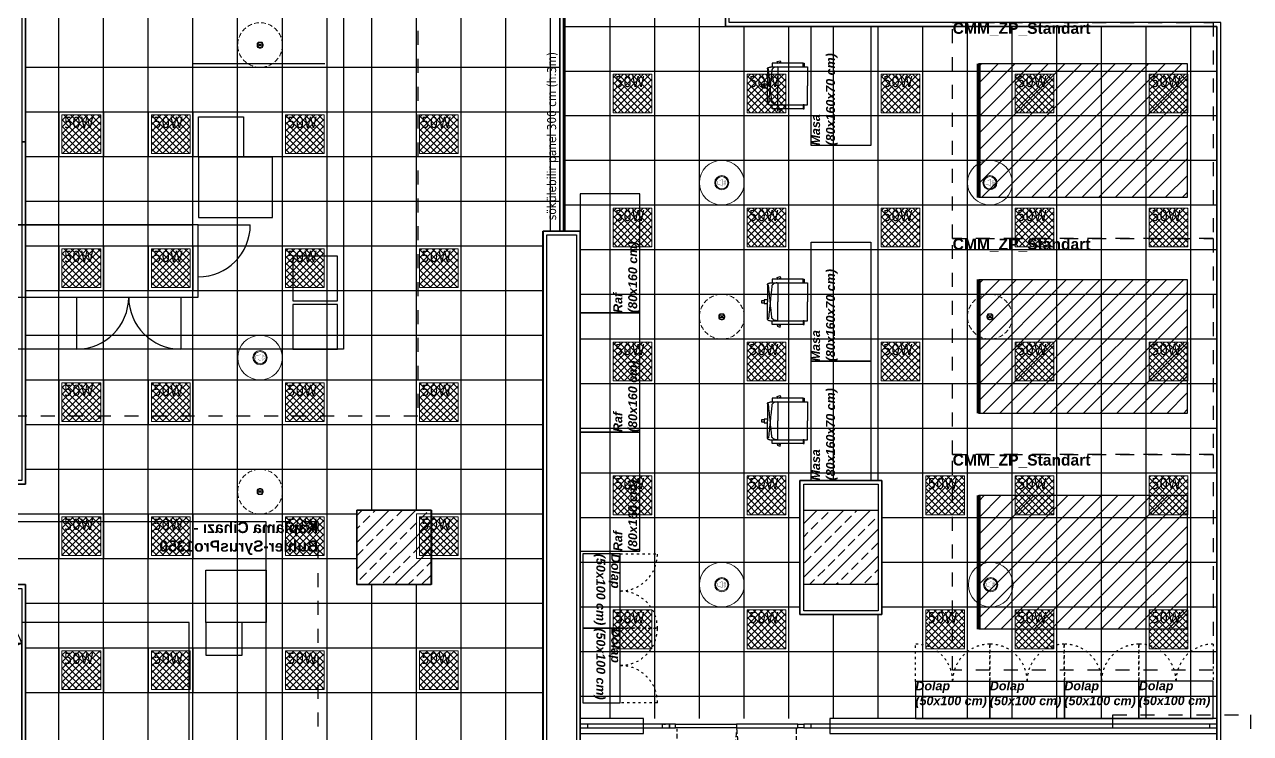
# Model space of a CAD drawing. Header units: centimetres. Extents: x 405564 to 502064, y 46284 to 60634.
# Drawn here: x 482103 to 483750, y 53233 to 54185 of the extents above; entities that cross this region are included whole.
import ezdxf
from ezdxf.enums import TextEntityAlignment as Align

# ---------------------------------------------------------------- set-up
doc = ezdxf.new("R2010")
doc.units = ezdxf.units.CM
for name, pattern in [('3+1_3b$0$DASHED', [0.25, 0.125, -0.125]), ('ACAD_ISO03W100', [30, 12, -18]), ('HIDDEN', [9.525, 6.35, -3.175])]:
    doc.linetypes.add(name, pattern=pattern)
doc.layers.get('0').update_dxf_attribs({"color": 8, "lineweight": 9})
for name, color, linetype in [('---___EB_draft03_cihazlar', 8, 'Continuous'), ('0-KRCN-ASMATAVAN-130426', 8, 'Continuous'), ('AS_DUV_TEMIZ ODA PANELI', 8, 'Continuous'), ('AS_DUV_TEMIZ ODA PANELI ALTTA 90CM', 8, 'Continuous'), ('AS_KAPI_CAM', 8, 'Continuous'), ('AS_KAPI_POZ', 8, 'Continuous'), ('AS_TA_BETONARME', 5, 'Continuous'), ('AS_TA_TARAMA', 8, 'Continuous'), ('AS_TEFR_CIHAZ', 8, 'Continuous'), ('AS_TEFR_MOB', 8, 'Continuous'), ('AS_YAZI', 8, 'Continuous')]:
    doc.layers.add(name, color=color, linetype=linetype)
doc.layers.add('0-KRCN-AYDINLATMA-130426', color=8, linetype='Continuous', lineweight=9)
doc.layers.add('0-KRCN-MİMARİ-220526', color=8, linetype='Continuous', lineweight=9)
doc.styles.add('Kalin02', font='arialbd.ttf')
doc.styles.add('MtXpl_Tahoma', font='tahoma.ttf')
doc.styles.add('OLC-50', font='romans.shx', dxfattribs={"width": 0.5, "height": 0.15})
doc.styles.add('OLCU', font='romanstw.shx', dxfattribs={"width": 0.6})
doc.styles.add('TAHOMA', font='tahoma.ttf')
pattern_1 = [(225, (17560.68, -7819.299), (17.96051, -17.96051), []), (225, (17542.72, -7819.299), (17.96051, -17.96051), [12.7, -6.35])]

# ---------------------------------------------------------------- blocks, each defined once
blk = doc.blocks.new('50W 60x60 cm  SIVA ALTI LED ARMATÜR')
at = {"layer": '0-KRCN-AYDINLATMA-130426'}
h = blk.add_hatch(dxfattribs=at)
h.set_pattern_fill('ANSI37', color=256, scale=0.2)
h.paths.add_polyline_path([(-2.6, 2.59), (2.6, 2.59), (2.6, -2.61), (-2.6, -2.61)])
for points in [[(-3, 2.99), (3, 2.99), (3, -3.01), (-3, -3.01)], [(-2.6, 2.59), (2.6, 2.59), (2.6, -2.61), (-2.6, -2.61)]]:
    blk.add_lwpolyline(points, close=True, dxfattribs=at)
at = {"layer": '0-KRCN-AYDINLATMA-130426', "insert": (-2.35, 2.34), "char_height": 1.5, "attachment_point": 1, "style": 'TAHOMA'}
blk.add_mtext_dynamic_manual_height_columns('{\\fTahoma|b0|i0|c162|p34;50W}', width=1.5, gutter_width=1.25, heights=[0], dxfattribs=at)
blk = doc.blocks.new('ABB 6131-31-24-500')
at = {"layer": '0-KRCN-AYDINLATMA-130426'}
for p, q in [((-4, -1), (-4, 1)), ((3.2, 1), (-3.2, 1)), ((-3.2, -0.8), (-3.2, 0.8)), ((-1, 4), (1, 4)), ((-1, -0.9), (-1, 1)), ((-0.8, 3.2), (0.8, 3.2)), ((1, -0.9), (1, 1)), ((3.2, 0.8), (3.2, -0.8)), ((4, 1), (4, -1)), ((3.2, -0.9), (-3.2, -0.9)), ((1, -4), (-1, -4)), ((0.8, -3.2), (-0.8, -3.2))]:
    blk.add_line(p, q, dxfattribs=at)
at = {"layer": '0-KRCN-AYDINLATMA-130426', "linetype": 'HIDDEN'}
blk.add_circle((0, 0), 30, dxfattribs=at)
at = {"layer": '0-KRCN-AYDINLATMA-130426'}
for centre, radius in [((-0.5, 0), 0.089), ((0, 0), 0.16), ((0.5, 0), 0.089)]:
    blk.add_circle(centre, radius, dxfattribs=at)
for centre, radius, start, end in [((-1, 1), 3.01, 90, 180), ((-0.8, 0.8), 2.41, 90, 180), ((0.8, 0.8), 2.41, 0, 90), ((1, 1), 3.01, 0, 90), ((-1, -1), 3.01, 180, 270), ((-0.8, -0.8), 2.41, 180, 270), ((0.8, -0.8), 2.41, 270, 0), ((1, -1), 3.01, 270, 0)]:
    blk.add_arc(centre, radius, start, end, dxfattribs=at)
blk = doc.blocks.new('ASMA TAVA TİPİ HOPARLÖR')
at = {"layer": '0-KRCN-AYDINLATMA-130426', "const_width": 0.317}
blk.add_lwpolyline([(0.3, -4.4, 0.598176), (1.3, -3.9), (1.3, 3.9, 0.598176), (0.3, 4.4), (-2.7, 2.4, -0.147433), (-3, 2.3), (-5.1, 2.3, 0.414214), (-5.7, 1.7), (-5.7, -1.7, 0.414214), (-5.1, -2.3), (-3, -2.3, -0.147433), (-2.7, -2.4)], format="xyb", close=True, dxfattribs=at)
for points in [[(2.4, 1.3, -0.601398), (2.4, -1.3)], [(2.8, 2.5, -0.658812), (2.8, -2.5)], [(3.2, 3.7, -0.680488), (3.2, -3.7)]]:
    blk.add_lwpolyline(points, format="xyb", dxfattribs=at)
at = {"layer": '0-KRCN-AYDINLATMA-130426'}
blk.add_circle((0, 0), 30, dxfattribs=at)
at = {"layer": '0-KRCN-AYDINLATMA-130426', "ltscale": 0.1}
for radius in [9.5, 8.23]:
    blk.add_circle((0, 0), radius, dxfattribs=at)
blk = doc.blocks.new('G$C546873DE')
at = {"layer": '0-KRCN-AYDINLATMA-130426'}
for name, p in [('ABB 6131-31-24-500', (11855.7, 7023.5)), ('ASMA TAVA TİPİ HOPARLÖR', (12475.7, 6838.5)), ('ASMA TAVA TİPİ HOPARLÖR', (12835.7, 6838.5)), ('ABB 6131-31-24-500', (12475.7, 6658.5)), ('ABB 6131-31-24-500', (12835.7, 6658.5)), ('ASMA TAVA TİPİ HOPARLÖR', (11855.7, 6603.5)), ('ABB 6131-31-24-500', (11855.7, 6423.5)), ('ASMA TAVA TİPİ HOPARLÖR', (12475.7, 6298.5)), ('ASMA TAVA TİPİ HOPARLÖR', (12836.8, 6298.5))]:
    blk.add_blockref(name, p, dxfattribs=at)
at = {"layer": '0-KRCN-AYDINLATMA-130426', "xscale": 10, "yscale": 10, "zscale": 10}
for p in [(12355.7, 6958.6), (12535.7, 6958.6), (12715.7, 6958.6), (12895.7, 6958.6), (13075.7, 6958.6), (11615.7, 6903.7), (11735.7, 6903.7), (11915.7, 6903.7), (12095.7, 6903.7), (12355.7, 6778.6), (12535.7, 6778.6), (12715.7, 6778.6), (12895.7, 6778.6), (13075.7, 6778.6), (11615.7, 6723.7), (11735.7, 6723.7), (11915.7, 6723.7), (12095.7, 6723.7), (12355.7, 6598.6), (12535.7, 6598.6), (12715.7, 6598.6), (12895.7, 6598.6), (13075.7, 6598.6), (11615.7, 6543.7), (11735.7, 6543.7), (11915.7, 6543.7), (12095.7, 6543.7), (12355.7, 6418.6), (12535.7, 6418.6), (12775.7, 6418.6), (12895.7, 6418.6), (13075.7, 6418.6), (11615.7, 6363.7), (11735.7, 6363.7), (11915.7, 6363.7), (12095.7, 6363.7), (12355.7, 6238.6), (12535.7, 6238.6), (12775.7, 6238.6), (12895.7, 6238.6), (13075.7, 6238.6), (11615.7, 6183.7), (11735.7, 6183.7), (11915.7, 6183.7), (12095.7, 6183.7)]:
    blk.add_blockref('50W 60x60 cm  SIVA ALTI LED ARMATÜR', p, dxfattribs=at)
blk = doc.blocks.new('CMM (Zeiss Prismo-Standart)')
at = {"layer": '---___EB_draft03_cihazlar'}
h = blk.add_hatch(dxfattribs=at)
h.set_pattern_fill('ANSI31', color=1, scale=5)
h.paths.add_polyline_path([(238638.7, -44049.2), (238638.7, -43869.2), (238918.7, -43869.2), (238918.7, -44049.2)])
at = {"layer": '---___EB_draft03_cihazlar', "color": 1, "linetype": '3+1_3b$0$DASHED', "ltscale": 150}
blk.add_lwpolyline([(238603.7, -44104.2), (238603.7, -43814.2), (238953.7, -43814.2), (238953.7, -44104.2), (238603.7, -44104.2)], dxfattribs=at)
at = {"layer": '---___EB_draft03_cihazlar', "color": 1, "const_width": 5}
blk.add_lwpolyline([(238638.7, -43869.2), (238638.7, -44049.2)], dxfattribs=at)
at = {"layer": '---___EB_draft03_cihazlar', "color": 1}
blk.add_lwpolyline([(238638.7, -44049.2), (238638.7, -43869.2), (238918.7, -43869.2), (238918.7, -44049.2), (238638.7, -44049.2)], dxfattribs=at)
at = {"layer": '---___EB_draft03_cihazlar', "insert": (238603.7, -43814.2), "char_height": 15, "attachment_point": 1, "style": 'Kalin02'}
blk.add_mtext_dynamic_manual_height_columns('CMM_ZP_Standart', width=588.214, gutter_width=750, heights=[89.3], dxfattribs=at)
blk = doc.blocks.new('sandalye_')
at = {"layer": 'AS_TEFR_MOB', "linetype": 'ByBlock', "ltscale": 25}
for points in [[(260033.4, -40514.8, -0.048176), (260031.6, -40514.8, -0.000623), (260029.1, -40514.6, -0.003131), (260022.4, -40513.8, 0.007334), (260011.4, -40512.7, -0.309457), (260010.5, -40511.9, 0.002444), (260010.4, -40511.5, 0.476314), (260010.2, -40511.4, 0.375136), (260009, -40511.6, 0.082453), (260008.7, -40512.2, 0.046929), (260008.2, -40513.8, 0.002381), (260007.9, -40515.3, 0.007794), (260007.8, -40516.4), (260007.8, -40524.5, -0.011445), (260008.4, -40521.5, -0.082784), (260009.2, -40519.5, -0.150147), (260010.3, -40518.5, 0.242317), (260010.4, -40518.4, -0.036292), (260010.5, -40518, -0.114957), (260010.8, -40517.6, -0.16132), (260011.4, -40517.2, -0.020506), (260013.9, -40517, 0.024793), (260022.4, -40516.1, -0.030903), (260033.4, -40515.1, -1.030607)], [(260033.4, -40514.8, 0.048176), (260035.1, -40514.8, 0.000623), (260037.6, -40514.6, 0.003131), (260044.3, -40513.8, -0.007334), (260055.3, -40512.7, 0.309457), (260056.2, -40511.9, -0.002444), (260056.3, -40511.5, -0.476314), (260056.5, -40511.4, -0.375136), (260057.7, -40511.6, -0.082453), (260058, -40512.2, -0.046929), (260058.5, -40513.8, -0.002381), (260058.8, -40515.3, -0.007794), (260058.9, -40516.4), (260058.9, -40524.5, 0.011445), (260058.4, -40521.5, 0.082784), (260057.6, -40519.5, 0.150147), (260056.4, -40518.5, -0.242317), (260056.3, -40518.4, 0.036292), (260056.2, -40518, 0.114957), (260055.9, -40517.6, 0.16132), (260055.3, -40517.2, 0.020506), (260052.8, -40517, -0.024793), (260044.3, -40516.1, 0.030903), (260033.4, -40515.1, 1.030607)]]:
    blk.add_lwpolyline(points, format="xyb", dxfattribs=at)
for points in [[(260009.7, -40511.3), (260033.4, -40511.3)], [(260035.8, -40511.3), (260035.8, -40506.8), (260030.9, -40506.8), (260030.9, -40511.3)], [(260031.5, -40506.8), (260031.5, -40503.8), (260035.3, -40503.8), (260035.3, -40506.8)], [(260057, -40511.3), (260033.4, -40511.3)], [(260002.8, -40525.2), (260000.6, -40524.5), (259999.4, -40528.1), (260002.8, -40529.2)], [(260002.7, -40525.2), (260001.5, -40528.8)], [(260002.8, -40525.4), (260001.7, -40528.8)], [(260007.8, -40524.5), (260007.8, -40564.9), (260033.4, -40564.9)], [(260007.8, -40525.2), (260033.4, -40525.2)], [(260058.9, -40524.5), (260058.9, -40564.9), (260033.4, -40564.9)], [(260058.9, -40525.2), (260033.4, -40525.2)], [(260063.9, -40525.2), (260066.1, -40524.5), (260067.3, -40528.1), (260063.9, -40529.2)], [(260063.9, -40525.4), (260065.1, -40528.8)], [(260064.1, -40525.2), (260065.2, -40528.8)], [(260002.8, -40559.4), (260002.8, -40560.4), (260007.8, -40560.4), (260007.8, -40559.4)], [(260063.9, -40559.4), (260063.9, -40560.4), (260059, -40560.4), (260059, -40559.4)]]:
    blk.add_lwpolyline(points, dxfattribs=at)
for points in [[(260007.8, -40559.4), (260002.8, -40559.4), (260002.8, -40517.4), (260007.8, -40517.4)], [(260059, -40559.4), (260063.9, -40559.4), (260063.9, -40517.4), (260059, -40517.4)]]:
    blk.add_lwpolyline(points, close=True, dxfattribs=at)
blk = doc.blocks.new('HizalamaFlowbench')
at = {"layer": 'AS_TEFR_CIHAZ'}
h = blk.add_hatch(dxfattribs=at)
h.set_pattern_fill('ANSI31', color=1, scale=5)
h.set_pattern_definition([(45, (10801.592, 2951.475), (-11.22532015, 11.22532015), [])])
h.paths.add_polyline_path([(277655.7, -39872.9), (277740.7, -39872.9), (277740.7, -40052.9), (277655.7, -40052.9)])
at = {"layer": 'AS_TEFR_CIHAZ', "color": 1, "linetype": '3+1_3b$0$DASHED', "ltscale": 150}
blk.add_lwpolyline([(277605.7, -39822.9), (277790.7, -39822.9), (277790.7, -40102.9), (277605.7, -40102.9), (277605.7, -39822.9)], dxfattribs=at)
at = {"layer": 'AS_TEFR_CIHAZ', "color": 1, "const_width": 5}
blk.add_lwpolyline([(277740.7, -39872.9), (277740.7, -40052.9)], dxfattribs=at)
at = {"layer": 'AS_TEFR_CIHAZ', "color": 1}
blk.add_lwpolyline([(277655.7, -39872.9), (277740.7, -39872.9), (277740.7, -40052.9), (277655.7, -40052.9), (277655.7, -39872.9)], dxfattribs=at)
at = {"layer": 'AS_TEFR_MOB', "color": 1, "rotation": 270}
blk.add_blockref('sandalye_', (318320.6, 220070.5), dxfattribs=at)
at = {"layer": 'AS_TEFR_CIHAZ', "insert": (277605.7, -39822.9), "char_height": 15, "attachment_point": 1, "style": 'Kalin02'}
blk.add_mtext_dynamic_manual_height_columns('Hizalama \\PFlowbench', width=975.745, gutter_width=750, heights=[152.4], dxfattribs=at)
blk = doc.blocks.new('80x160')
at = {"layer": 'AS_TEFR_MOB', "ltscale": 200}
blk.add_lwpolyline([(259953.4, -40569.9), (260113.4, -40569.9), (260113.4, -40649.9), (259953.4, -40649.9), (259953.4, -40569.9)], dxfattribs=at)
at = {"layer": 'AS_TEFR_MOB', "color": 1}
blk.add_blockref('sandalye_', (0, 0), dxfattribs=at)
at = {"layer": 'AS_TEFR_MOB', "ltscale": 200, "insert": (259953.4, -40569.9), "char_height": 12, "attachment_point": 1, "style": 'Kalin02'}
blk.add_mtext_dynamic_manual_height_columns('{\\fSwis721 BT|b1|i1|c162|p34;Masa\\P(80x160x70 cm)}', width=590.732, gutter_width=750, heights=[137.1], dxfattribs=at)
blk = doc.blocks.new('dolap-1')
at = {"layer": 'AS_TEFR_MOB'}
blk.add_lwpolyline([(17626.9, 8006.7), (17676.9, 8006.7), (17676.9, 8106.7), (17626.9, 8106.7)], close=True, dxfattribs=at)
at = {"layer": 'AS_TEFR_MOB', "linetype": 'ACAD_ISO03W100', "ltscale": 0.25}
blk.add_lwpolyline([(17676.9, 8106.7), (17726.9, 8106.7, -0.414214), (17676.9, 8056.7, -0.414214), (17726.9, 8006.7), (17676.9, 8006.7)], format="xyb", dxfattribs=at)
at = {"layer": 'AS_TEFR_MOB', "ltscale": 200, "insert": (17676.9, 8106.7), "char_height": 12, "attachment_point": 1, "rotation": 270, "style": 'Kalin02'}
blk.add_mtext_dynamic_manual_height_columns('{\\fSwis721 BT|b1|i1|c162|p34;Dolap \\P(50x100 cm)}', width=590.732, gutter_width=750, heights=[137.1], dxfattribs=at)
blk = doc.blocks.new('A.9_cihazlar')
at = {"layer": 'AS_TEFR_MOB', "ltscale": 200}
for points in [[(-950, 1825), (-950, 1665), (-870, 1665), (-870, 1825), (-950, 1825)], [(-950, 1665), (-950, 1505), (-870, 1505), (-870, 1665), (-950, 1665)], [(-950, 1505), (-950, 1345), (-870, 1345), (-870, 1505), (-950, 1505)]]:
    blk.add_lwpolyline(points, dxfattribs=at)
at = {"layer": '---___EB_draft03_cihazlar'}
for p in [(-239053.7, 45869.2), (-239053.7, 45579.2), (-239053.7, 45289.2)]:
    blk.add_blockref('CMM (Zeiss Prismo-Standart)', p, dxfattribs=at)
at = {"layer": '---___EB_draft03_cihazlar', "color": 1, "rotation": 180}
blk.add_blockref('HizalamaFlowbench', (277555.7, -38978), dxfattribs=at)
at = {"layer": 'AS_TEFR_MOB', "color": 1, "rotation": 90}
for p in [(-41209.9, -258063.4), (-41209.9, -258353.4), (-41209.9, -258513.4)]:
    blk.add_blockref('80x160', p, dxfattribs=at)
at = {"layer": 'AS_TEFR_MOB'}
for p, rotation in [((-18570.2, -6772.2), 0.02233965346878482), ((-18570.2, -6872.2), 0.02233965346878482), ((7613.6, -16503.7), 90.0223396534688), ((7713.6, -16503.7), 90.0223396534688), ((7813.6, -16503.7), 90.0223396534688), ((7913.6, -16503.6), 90.0223396534688)]:
    blk.add_blockref('dolap-1', p, dxfattribs=dict(at, rotation=rotation))
at = {"layer": 'AS_TEFR_MOB', "ltscale": 200, "char_height": 12, "attachment_point": 7, "rotation": 90, "style": 'Kalin02'}
for insert in [(-870, 1665), (-870, 1505), (-870, 1345)]:
    blk.add_mtext_dynamic_manual_height_columns('{\\fSwis721 BT|b1|i1|c162|p34;Raf\\P(80x160 cm)}', width=590.732, gutter_width=750, heights=[137.1], dxfattribs=dict(at, insert=insert))
blk = doc.blocks.new('OPK-temizoda-panel-00')
at = {"layer": 'AS_DUV_TEMIZ ODA PANELI'}
for points in [[(7145, -2880), (7145, -4600), (7550, -4600), (7550, -4680), (8010, -4680), (8010, -2595), (7350, -2595), (7350, -2055), (7345, -2055), (7345, -2600), (8005, -2600), (8005, -4675), (7555, -4675), (7555, -4595), (7150, -4595), (7150, -2875), (7100, -2875), (7100, -4720), (7105, -4720), (7105, -2880)], [(6405, -2355), (6400, -2355), (6400, -2755), (6405, -2755)], [(7122.5, -2875), (7127.5, -2875), (7127.5, -2575), (7122.5, -2575)], [(7445, -3210), (7555, -3210), (7555, -3390), (7445, -3390)], [(7450, -3215), (7550, -3215), (7550, -3385), (7450, -3385)]]:
    blk.add_lwpolyline(points, close=True, dxfattribs=at)
blk.add_lwpolyline([(6400, -3210), (6210, -3210), (6210, -3355), (6400, -3355), (6400, -4073.6), (6800, -4075), (6800, -4355), (4560, -4355), (4560, -4400), (4565, -4400), (4565, -4360), (6805, -4360), (6805, -4070), (6405, -4068.6), (6405, -3350), (6215, -3350), (6215, -3215), (6405, -3215), (6405, -2755), (6400, -2755), (6400, -3210)], dxfattribs=at)
blk = doc.blocks.new('KaplamaCihazıTecport-Symphony13')
at = {"layer": '---___EB_draft03_cihazlar'}
for p, q in [((265224.8, -42179.9), (265224.8, -42002.9)), ((265229.8, -42179.9), (265229.8, -42002.9)), ((265281.7, -42582.9), (265281.7, -42422.9))]:
    blk.add_line(p, q, dxfattribs=at)
at = {"layer": '---___EB_draft03_cihazlar', "color": 1, "linetype": '3+1_3b$0$DASHED', "ltscale": 150}
blk.add_lwpolyline([(265698.7, -42807.9), (264918.7, -42807.9), (264918.7, -41877.9), (265698.7, -41877.9), (265698.7, -42807.9)], dxfattribs=at)
at = {"layer": '---___EB_draft03_cihazlar', "color": 1}
blk.add_lwpolyline([(265008.7, -41977.9), (265608.7, -41977.9), (265608.7, -42557.9), (265008.7, -42557.9), (265008.7, -41977.9)], dxfattribs=at)
at = {"layer": '---___EB_draft03_cihazlar'}
for points in [[(265543.7, -41985.9), (265483.7, -41985.9), (265483.7, -42045.9), (265543.7, -42045.9)], [(265608.7, -41985.9), (265548.7, -41985.9), (265548.7, -42045.9), (265608.7, -42045.9)], [(265012.9, -42172.3), (265012.9, -42072.9), (265093.9, -42072.9), (265093.9, -42172.3)], [(265431.7, -42172.3), (265431.7, -42072.9), (265350.7, -42072.9), (265350.7, -42172.3)], [(265093.9, -42172.3), (265147.9, -42172.3), (265147.9, -42112.2), (265093.9, -42112.2)], [(265350.7, -42172.3), (265296.7, -42172.3), (265296.7, -42112.2), (265350.7, -42112.2)], [(265441.7, -42422.9), (265538.7, -42422.9), (265538.7, -42172.9), (265441.7, -42172.9)], [(265441.7, -42422.9), (265441.7, -42179.9), (265008.7, -42179.9), (265008.7, -42422.9)]]:
    blk.add_lwpolyline(points, close=True, dxfattribs=at)
for points in [[(265441.7, -42172.9), (265441.7, -42102.9)], [(265538.7, -42196.2), (265608.7, -42196.2)], [(265538.7, -42336.2), (265608.7, -42336.2)]]:
    blk.add_lwpolyline(points, dxfattribs=at)
at = {"layer": '---___EB_draft03_cihazlar', "color": 1, "const_width": 5}
blk.add_lwpolyline([(265608.7, -42557.9), (265008.7, -42557.9)], dxfattribs=at)
at = {"layer": '---___EB_draft03_cihazlar'}
for centre, radius, start, end in [((265441.7, -42172.9), 70, 0, 90), ((265538.7, -42196.2), 70, 270, 0), ((265538.7, -42336.2), 70, 0, 90), ((265304.7, -42502.9), 83.3, 106.0836, 253.9164), ((265361.7, -42399.9), 83.3, 196.0836, 343.9164)]:
    blk.add_arc(centre, radius, start, end, dxfattribs=at)
at = {"layer": '---___EB_draft03_cihazlar', "insert": (264918.7, -41877.9), "char_height": 15, "attachment_point": 1, "style": 'Kalin02'}
blk.add_mtext_dynamic_manual_height_columns('Kaplama Cihazı - \\PTecport-Symphony13', width=975.745, gutter_width=750, heights=[152.4], dxfattribs=at)
blk = doc.blocks.new('KaplamaCihazı - Buhler-SyrusPro1350')
at = {"layer": '---___EB_draft03_cihazlar'}
blk.add_line((266873.8, -41739.4), (266873.8, -41567.4), dxfattribs=at)
at = {"layer": '---___EB_draft03_cihazlar', "color": 1, "const_width": 5}
blk.add_lwpolyline([(266945.8, -41404.4), (266945.8, -41904.4)], dxfattribs=at)
at = {"layer": '---___EB_draft03_cihazlar', "color": 1, "linetype": '3+1_3b$0$DASHED', "ltscale": 150}
blk.add_lwpolyline([(266475.8, -41404.4), (267225.8, -41404.4), (267225.8, -41904.4), (266475.8, -41904.4)], close=True, dxfattribs=at)
at = {"layer": '---___EB_draft03_cihazlar', "color": 1}
blk.add_lwpolyline([(266545.8, -41404.4), (266945.8, -41404.4), (266945.8, -41904.4), (266545.8, -41904.4), (266545.8, -41404.4)], dxfattribs=at)
at = {"layer": '---___EB_draft03_cihazlar'}
for points in [[(266626.8, -41469.4), (266545.8, -41469.4), (266545.8, -41539.4), (266626.8, -41539.4)], [(266626.8, -41539.4), (266626.8, -41583.4), (266577.8, -41583.4), (266577.8, -41539.4)], [(266873.8, -41539.4), (266873.8, -41739.4), (266648.8, -41739.4), (266648.8, -41539.4)], [(266873.8, -41739.4), (266873.8, -41809.4), (266682.8, -41809.4), (266682.8, -41739.4)], [(266553.8, -41839.4), (266553.8, -41779.4), (266613.8, -41779.4), (266613.8, -41839.4)], [(266553.8, -41904.4), (266553.8, -41844.4), (266613.8, -41844.4), (266613.8, -41904.4)]]:
    blk.add_lwpolyline(points, close=True, dxfattribs=at)
blk.add_lwpolyline([(267045.8, -41567.4), (266873.8, -41567.4, -0.697674)], format="xyb", close=True, dxfattribs=at)
for points in [[(266682.8, -41739.4), (266622.8, -41739.4)], [(266701.8, -41809.4), (266701.8, -41869.4)], [(266821.8, -41809.4), (266821.8, -41869.4)], [(266873.8, -41799.4), (266933.8, -41799.4)]]:
    blk.add_lwpolyline(points, dxfattribs=at)
for centre, radius, start, end in [((266842.2, -41653.4), 91.6, 290.195, 69.805), ((266873.8, -41567.4), 172, 270, 0), ((266682.8, -41739.4), 60, 180, 270), ((266873.8, -41799.4), 60, 0, 90), ((266701.8, -41809.4), 60, 270, 0), ((266821.8, -41809.4), 60, 180, 270)]:
    blk.add_arc(centre, radius, start, end, dxfattribs=at)
at = {"layer": '---___EB_draft03_cihazlar', "insert": (266475.8, -41404.4), "char_height": 15, "attachment_point": 1, "style": 'Kalin02'}
blk.add_mtext_dynamic_manual_height_columns('Kaplama Cihazı - \\PBuhler-SyrusPro1350', width=975.745, gutter_width=750, heights=[152.4], dxfattribs=at)
blk = doc.blocks.new('A.4_cihazlar')
at = {"layer": '---___EB_draft03_cihazlar', "rotation": 270}
blk.add_blockref('KaplamaCihazıTecport-Symphony13', (41909.8, 264875.1), dxfattribs=at)
at = {"layer": '---___EB_draft03_cihazlar', "xscale": -1}
blk.add_blockref('KaplamaCihazı - Buhler-SyrusPro1350', (266373.8, 40438.7), dxfattribs=at)
blk = doc.blocks.new('*U639')
at = {"color": 0, "linetype": 'HIDDEN', "lineweight": -2}
for p, q in [((10.3, -91.1), (10.3, -11.4)), ((169.7, -11.4), (169.7, -91.1))]:
    blk.add_line(p, q, dxfattribs=at)
at = {"color": 0, "lineweight": -2}
for points in [[(0, -10), (8, -10), (8, -5), (0, -5), (0, -10)], [(8, -10), (8, -5), (90, -5), (90, -10)], [(172, -10), (172, -5), (90, -5), (90, -10)], [(180, -10), (172, -10), (172, -5), (180, -5), (180, -10)]]:
    blk.add_lwpolyline(points, close=True, dxfattribs=at)
at = {"color": 0, "linetype": 'HIDDEN', "lineweight": -2}
for centre, radius, start, end in [((10.2, -11.3), 79.9, 270.0486, 357.1109), ((169.7, -11.4), 79.7, 180, 270)]:
    blk.add_arc(centre, radius, start, end, dxfattribs=at)
at = {"color": 3, "style": 'OLCU', "width": 0.5, "flags": 1}
for tag, p in [('K-DIVISYON', (-80, -85)), ('K-PBAR', (105, -85)), ('K-KAPITIP', (-80, -335))]:
    blk.add_attdef(tag, p, '', height=17.5, dxfattribs=at)
at = {"color": 5, "true_color": 0x0505ff, "style": 'OLCU', "width": 0.5, "flags": 1}
for tag, p in [('K-NEREDEN-NO', (-80, -110)), ('K-NEREYE-NO', (-80, -185)), ('K-DUVARTIP', (-80, -285)), ('K-ACILISYON', (-80, -310))]:
    blk.add_attdef(tag, p, '', height=17.5, dxfattribs=at)
at = {"color": 1, "true_color": 0xfa0000, "style": 'OLCU', "width": 0.5, "flags": 1}
for tag, p in [('K-IZLENEBILIRLIK', (105, -110)), ('K-TEKMELIK', (105, -135)), ('K-KONTROLTIPNEREDEN', (-80, -160)), ('K-BAND', (105, -160)), ('K-MENFEZ', (105, -210)), ('K-KONTROLTIPNEREYE', (-80, -235)), ('K-PENCERE', (105, -235)), ('K-KILITTIP', (-80, -260)), ('K-NOT-AS-MIMARI2', (105, -285)), ('K-NOT-ELEKTRIK', (105, -335)), ('K-NOT-YANGIN', (105, -360)), ('K-ACMAKAPAMASISTEMI', (-80, -385)), ('K-NOT-ISLETME', (105, -385)), ('K-YANGIN', (-80, -435))]:
    blk.add_attdef(tag, p, '', height=17.5, dxfattribs=at)
at = {"color": 220, "true_color": 0xf113d4, "style": 'OLCU', "width": 0.5, "flags": 1}
for tag, p in [('K-NEREDEN-AD', (-80, -135)), ('K-NEREYE-AD', (-80, -210))]:
    blk.add_attdef(tag, p, '', height=17.5, dxfattribs=at)
at = {"color": 0, "style": 'OLCU', "width": 0.5, "flags": 1}
for tag, p in [('K-TAMACILIRLIK', (105, -185)), ('K-NOT-AS-MIMARI1', (105, -310)), ('K-KASATIP', (-80, -360)), ('K-KURSUN', (-80, -410))]:
    blk.add_attdef(tag, p, '', height=17.5, dxfattribs=at)
at = {"color": 252, "style": 'OLCU', "width": 0.5, "flags": 1}
for tag, p in [('K-REZ1', (105, -435)), ('K-REZ2', (105, -460)), ('K-REZ3', (105, -485)), ('K-REZ4', (105, -510)), ('K-REZ5', (105, -535))]:
    blk.add_attdef(tag, p, '', height=17.5, dxfattribs=at)
at = {"layer": 'AS_KAPI_POZ', "style": 'OLCU', "width": 0.45}
for tag, p in [('YUK', (141.5, 31.5)), ('POZ+GEN', (141.5, -8.5))]:
    blk.add_attdef(tag, text='', height=20, dxfattribs=at).set_placement(p, align=Align.MIDDLE_CENTER)
at = {"layer": 'AS_KAPI_POZ', "style": 'OLCU', "width": 0.5}
blk.add_attdef('K-NO', text='', height=8, rotation=90, dxfattribs=at).set_placement((11, -15), align=Align.TOP_LEFT)
at = {"layer": 'AS_KAPI_POZ', "color": 251, "style": 'OLCU', "width": 0.45}
blk.add_attdef('K-DUVAR(CM)', text='', height=6, dxfattribs=at).set_placement((-5, -5), align=Align.MIDDLE_RIGHT)
blk = doc.blocks.new('*U640')
at = {"color": 0}
for p, q in [((110, 0), (10, 0)), ((845, 0), (310, 0)), ((10, -5), (110, -5)), ((310, -5), (845, -5))]:
    blk.add_line(p, q, dxfattribs=at)
for points in [[(0, 0), (0, -5), (10, -5), (10, 0)], [(110, 0), (110, -5), (120, -5), (120, 0)], [(300, 0), (300, -5), (310, -5), (310, 0)], [(845, 0), (845, -5), (855, -5), (855, 0)]]:
    blk.add_lwpolyline(points, close=True, dxfattribs=at)
at = {"style": 'OLCU', "width": 0.45, "flags": 1}
for tag, p in [('C-ICI-CNO', (15, -80)), ('C-DIVISYON1', (15, -105)), ('C-BOSLUK', (15, -130)), ('C-DIVISYON2', (15, -155))]:
    blk.add_attdef(tag, text='', height=20, dxfattribs=at).set_placement(p, align=Align.MIDDLE_LEFT)
at = {"color": 0, "style": 'OLCU', "width": 0.5, "flags": 1}
for tag, p in [('C-REZ1', (15, -215)), ('C-REZ2', (15, -240))]:
    blk.add_attdef(tag, text='', height=17.5, dxfattribs=at).set_placement(p, align=Align.MIDDLE_LEFT)
at = {"layer": 'AS_KAPI_POZ', "style": 'OLC-50', "width": 0.5}
blk.add_attdef('C-NO', text='', height=8, rotation=90, dxfattribs=at).set_placement((10, 5), align=Align.TOP_LEFT)
at = {"layer": 'AS_KAPI_POZ', "style": 'OLCU', "width": 0.45}
for tag, p in [('POZ+GEN-C', (50, 15)), ('YUK-C', (50, -20))]:
    blk.add_attdef(tag, text='', height=20, dxfattribs=at).set_placement(p, align=Align.MIDDLE_CENTER)
blk = doc.blocks.new('A$C6A10306C')
at = {"layer": 'AS_TA_TARAMA'}
h = blk.add_hatch(dxfattribs=at)
h.set_pattern_fill('ANSI33', color=256, scale=4, angle=180)
h.set_pattern_definition(pattern_1)
h.paths.add_polyline_path([(11985.68, -7101.45), (12085.68, -7101.45), (12085.68, -7201.45), (11985.68, -7201.45)], flags=17)
h = blk.add_hatch(dxfattribs=at)
h.set_pattern_fill('ANSI33', color=256, scale=4, angle=180)
h.set_pattern_definition(pattern_1)
h.paths.add_polyline_path([(12585.68, -7101.45), (12685.68, -7101.45), (12685.68, -7201.45), (12585.68, -7201.45)], flags=17)
at = {"layer": 'AS_DUV_TEMIZ ODA PANELI ALTTA 90CM'}
for points in [[(12285.68, -7401.45), (12370.68, -7401.45), (12370.68, -7381.45), (12285.68, -7381.45)], [(12620.68, -7401.45), (13140.68, -7401.45), (13140.68, -7381.45), (12620.68, -7381.45)]]:
    blk.add_lwpolyline(points, close=True, dxfattribs=at)
at = {"layer": 'AS_TA_BETONARME'}
for points in [[(11985.68, -7101.45), (12085.68, -7101.45), (12085.68, -7201.45), (11985.68, -7201.45)], [(12585.68, -7101.45), (12685.68, -7101.45), (12685.68, -7201.45), (12585.68, -7201.45)]]:
    blk.add_lwpolyline(points, close=True, dxfattribs=at)
at = {"layer": '---___EB_draft03_cihazlar'}
blk.add_blockref('A.9_cihazlar', (13235.68, -8501.45), dxfattribs=at)
for name, p in [('OPK-temizoda-panel-00', (5135.68, -3851.45)), ('A.4_cihazlar', (12035.68, -6151.45))]:
    blk.add_blockref(name, p)
at = {"layer": 'AS_KAPI_CAM'}
blk.add_blockref('*U640', (12285.68, -7388.95), dxfattribs=at)
blk.add_blockref('*U639', (12405.68, -7383.95), dxfattribs=at).add_auto_attribs({'K-DUVAR(CM)': '-'})
at = {"layer": 'AS_YAZI', "style": 'MtXpl_Tahoma'}
blk.add_text('sökülebilir panel 300 cm (h:3m)', height=12, rotation=90, dxfattribs=at).set_placement((12247.18, -6485.85), align=Align.MIDDLE_RIGHT)

msp = doc.modelspace()

# ---------------------------------------------------------------- linework, layer by layer
at = {"layer": '0-KRCN-ASMATAVAN-130426'}
for p, q in [((482689.7, 51887.6), (482689.7, 54532.6)), ((482749.7, 51887.6), (482749.7, 54532.6)), ((482889.7, 53252.6), (482889.7, 54532.6)), ((482949.7, 53252.6), (482949.7, 54532.6)), ((483009.7, 53252.6), (483009.7, 54532.6)), ((483044.7, 54182.6), (483044.7, 54532.6)), ((482104.7, 54427.6), (482104.7, 53567.6)), ((482149.7, 52713.8), (482149.7, 54427.6)), ((482209.7, 52713.6), (482209.7, 54427.6)), ((482269.7, 52713.4), (482269.7, 54427.6)), ((482329.7, 52713.2), (482329.7, 54427.6)), ((482389.7, 52712.9), (482389.7, 54427.6)), ((482449.7, 52712.7), (482449.7, 54427.6)), ((482509.7, 51887.6), (482509.7, 54427.6)), ((482569.7, 53532.6), (482569.7, 54427.6)), ((482629.7, 53532.6), (482629.7, 54427.6)), ((482809.7, 53907.6), (482809.7, 54207.6)), ((482822.2, 53907.6), (482822.2, 54207.6)), ((482827.2, 54207.6), (482827.2, 53907.6)), ((482829.7, 53907.6), (482829.7, 54207.6)), ((482827.2, 54182.6), (483044.7, 54182.6)), ((483704.7, 54182.6), (483044.7, 54182.6)), ((483069.7, 53252.6), (483069.7, 54182.6)), ((483129.7, 53252.6), (483129.7, 54182.6)), ((483189.7, 53572.6), (483189.7, 54182.6)), ((483249.7, 53572.6), (483249.7, 54182.6)), ((483309.7, 53252.6), (483309.7, 54182.6)), ((483369.7, 53252.6), (483369.7, 54182.6)), ((483429.7, 53252.6), (483429.7, 54182.6)), ((483489.7, 53252.6), (483489.7, 54182.6)), ((483549.7, 53252.6), (483549.7, 54182.6)), ((483609.7, 53252.6), (483609.7, 54182.6)), ((483669.7, 53252.6), (483669.7, 54182.6)), ((483704.7, 52107.6), (483704.7, 54182.6)), ((482104.7, 54127.6), (482822.2, 54127.6)), ((482827.2, 54122.6), (483704.7, 54122.6)), ((482104.7, 54067.6), (482822.2, 54067.6)), ((482827.2, 54062.6), (483704.7, 54062.6)), ((482104.7, 54007.6), (482822.2, 54007.6)), ((482827.2, 54002.6), (483704.7, 54002.6)), ((482104.7, 53947.6), (482822.2, 53947.6)), ((482827.2, 53942.6), (483704.7, 53942.6)), ((482799.7, 51887.6), (482799.7, 53907.6)), ((482799.7, 53907.6), (482822.2, 53907.6)), ((482827.2, 53907.6), (482849.7, 53907.6)), ((482849.7, 53907.6), (482849.7, 52186.8)), ((482104.7, 53887.6), (482799.7, 53887.6)), ((482849.7, 53882.6), (483704.7, 53882.6)), ((482104.7, 53827.6), (482799.7, 53827.6)), ((482849.7, 53822.6), (483704.7, 53822.6)), ((482104.7, 53767.6), (482799.7, 53767.6)), ((482849.7, 53762.6), (483704.7, 53762.6)), ((482104.7, 53707.6), (482799.7, 53707.6)), ((482849.7, 53702.6), (483704.7, 53702.6)), ((482104.7, 53647.6), (482799.7, 53647.6)), ((482849.7, 53642.6), (483704.7, 53642.6)), ((482104.7, 53587.6), (482799.7, 53587.6)), ((482849.7, 53582.6), (483704.7, 53582.6)), ((483254.7, 53572.6), (483144.7, 53572.6)), ((483144.7, 53572.6), (483144.7, 53392.6)), ((483254.7, 53392.6), (483254.7, 53572.6)), ((482104.7, 53567.6), (481914.7, 53567.6)), ((482049.7, 53527.6), (482549.7, 53527.6)), ((482649.7, 53532.6), (482549.7, 53532.6)), ((482549.7, 53532.6), (482549.7, 53432.6)), ((482649.7, 53432.6), (482649.7, 53532.6)), ((482649.7, 53527.6), (482799.7, 53527.6)), ((482849.7, 53522.6), (483144.7, 53522.6)), ((483254.7, 53522.6), (483704.7, 53522.6)), ((482049.7, 53467.6), (482549.7, 53467.6)), ((482649.7, 53467.6), (482799.7, 53467.6)), ((482849.7, 53462.6), (483144.7, 53462.6)), ((483254.7, 53462.6), (483704.7, 53462.6)), ((482049.7, 53432.6), (482104.7, 53432.6)), ((482104.7, 53432.6), (482104.7, 52713.9)), ((482549.7, 53432.6), (482649.7, 53432.6)), ((482569.7, 52182.6), (482569.7, 53432.6)), ((482629.7, 52182.6), (482629.7, 53432.6)), ((482104.7, 53407.6), (482799.7, 53407.6)), ((482849.7, 53402.6), (483144.7, 53402.6)), ((483144.7, 53392.6), (483254.7, 53392.6)), ((483189.7, 53252.6), (483189.7, 53392.6)), ((483249.7, 53252.6), (483249.7, 53392.6)), ((483254.7, 53402.6), (483704.7, 53402.6)), ((482104.7, 53347.6), (482799.7, 53347.6)), ((482849.7, 53342.6), (483704.7, 53342.6)), ((482104.7, 53287.6), (482799.7, 53287.6)), ((482849.7, 53282.6), (483704.7, 53282.6))]:
    msp.add_line(p, q, dxfattribs=at)

# ---------------------------------------------------------------- block references
at = {"layer": '0-KRCN-AYDINLATMA-130426'}
msp.add_blockref('G$C546873DE', (470564.1, 47134), dxfattribs=at)

# ---------------------------------------------------------------- next in the draw order: block references
at = {"layer": '0-KRCN-MİMARİ-220526'}
msp.add_blockref('A$C6A10306C', (470564.1, 60634), dxfattribs=at)

doc.saveas('drawing.dxf')
